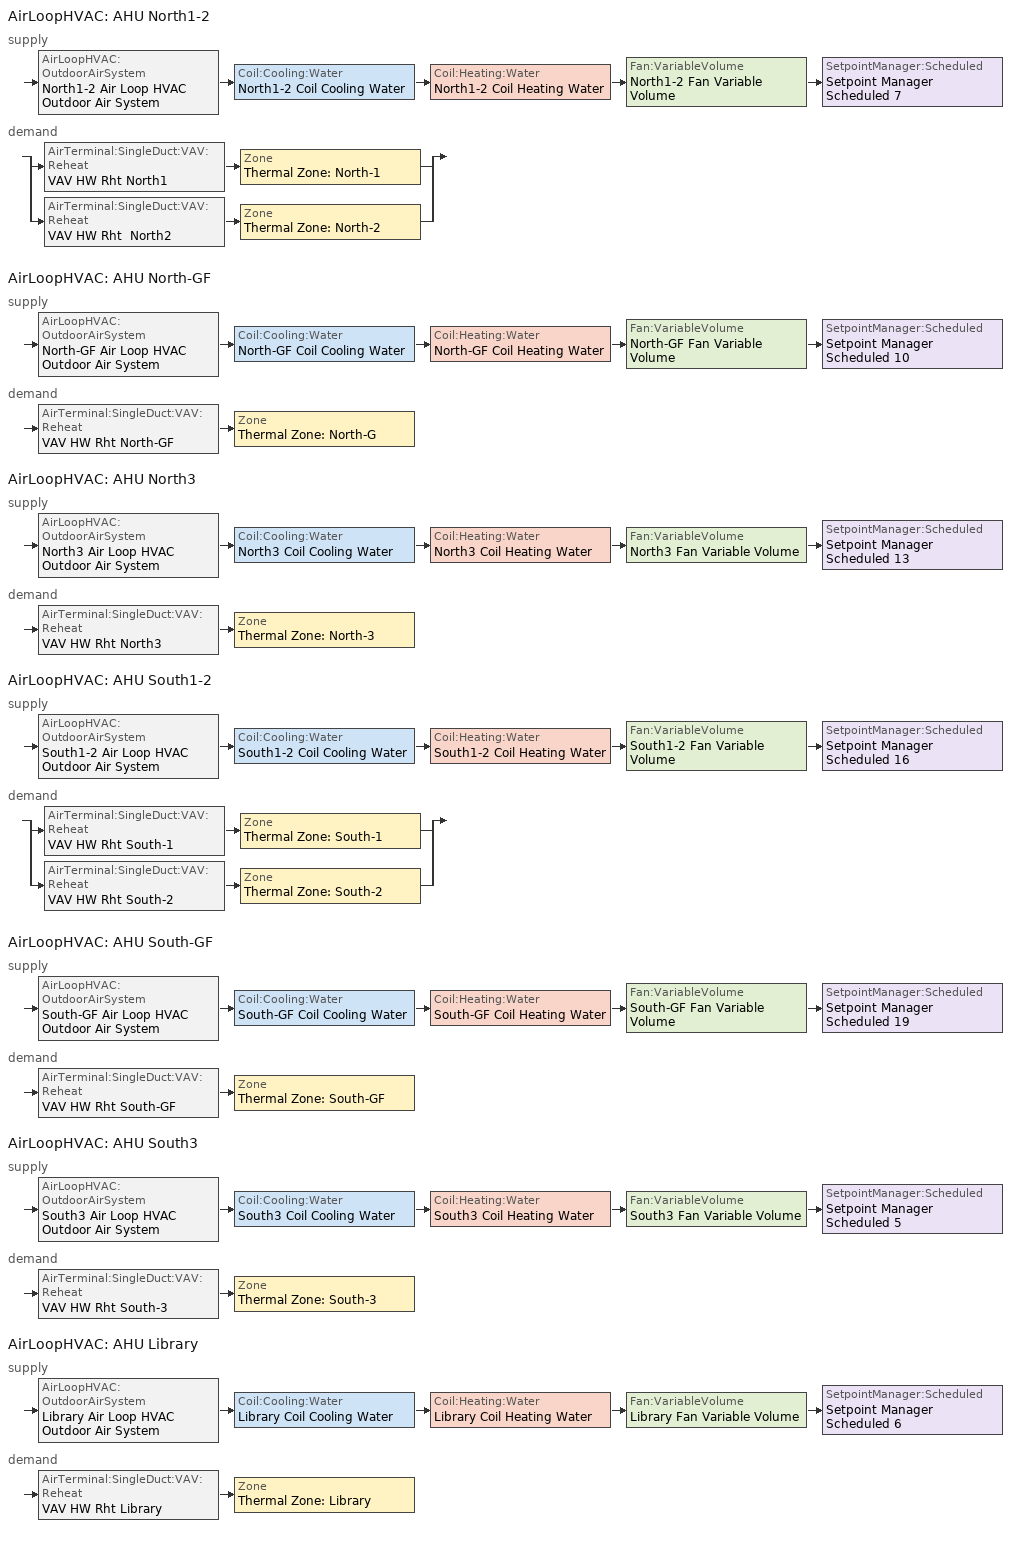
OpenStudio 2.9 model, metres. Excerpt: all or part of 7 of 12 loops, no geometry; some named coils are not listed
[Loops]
AirLoopHVAC 'AHU North1-2'
 supply: AirLoopHVAC:OutdoorAirSystem 'North1-2 Air Loop HVAC Outdoor Air System' > Coil:Cooling:Water 'North1-2 Coil Cooling Water' > Coil:Heating:Water 'North1-2 Coil Heating Water' > Fan:VariableVolume 'North1-2 Fan Variable Volume' > SetpointManager:Scheduled 'Setpoint Manager Scheduled 7'
 demand: split
  | AirTerminal:SingleDuct:VAV:Reheat 'VAV HW Rht North1' > Zone 'Thermal Zone: North-1'
  | AirTerminal:SingleDuct:VAV:Reheat 'VAV HW Rht  North2' > Zone 'Thermal Zone: North-2'
AirLoopHVAC 'AHU North-GF'
 supply: AirLoopHVAC:OutdoorAirSystem 'North-GF Air Loop HVAC Outdoor Air System' > Coil:Cooling:Water 'North-GF Coil Cooling Water' > Coil:Heating:Water 'North-GF Coil Heating Water' > Fan:VariableVolume 'North-GF Fan Variable Volume' > SetpointManager:Scheduled 'Setpoint Manager Scheduled 10'
 demand: AirTerminal:SingleDuct:VAV:Reheat 'VAV HW Rht North-GF' > Zone 'Thermal Zone: North-G'
AirLoopHVAC 'AHU North3'
 supply: AirLoopHVAC:OutdoorAirSystem 'North3 Air Loop HVAC Outdoor Air System' > Coil:Cooling:Water 'North3 Coil Cooling Water' > Coil:Heating:Water 'North3 Coil Heating Water' > Fan:VariableVolume 'North3 Fan Variable Volume' > SetpointManager:Scheduled 'Setpoint Manager Scheduled 13'
 demand: AirTerminal:SingleDuct:VAV:Reheat 'VAV HW Rht North3' > Zone 'Thermal Zone: North-3'
AirLoopHVAC 'AHU South1-2'
 supply: AirLoopHVAC:OutdoorAirSystem 'South1-2 Air Loop HVAC Outdoor Air System' > Coil:Cooling:Water 'South1-2 Coil Cooling Water' > Coil:Heating:Water 'South1-2 Coil Heating Water' > Fan:VariableVolume 'South1-2 Fan Variable Volume' > SetpointManager:Scheduled 'Setpoint Manager Scheduled 16'
 demand: split
  | AirTerminal:SingleDuct:VAV:Reheat 'VAV HW Rht South-1' > Zone 'Thermal Zone: South-1'
  | AirTerminal:SingleDuct:VAV:Reheat 'VAV HW Rht South-2' > Zone 'Thermal Zone: South-2'
AirLoopHVAC 'AHU South-GF'
 supply: AirLoopHVAC:OutdoorAirSystem 'South-GF Air Loop HVAC Outdoor Air System' > Coil:Cooling:Water 'South-GF Coil Cooling Water' > Coil:Heating:Water 'South-GF Coil Heating Water' > Fan:VariableVolume 'South-GF Fan Variable Volume' > SetpointManager:Scheduled 'Setpoint Manager Scheduled 19'
 demand: AirTerminal:SingleDuct:VAV:Reheat 'VAV HW Rht South-GF' > Zone 'Thermal Zone: South-GF'
AirLoopHVAC 'AHU South3'
 supply: AirLoopHVAC:OutdoorAirSystem 'South3 Air Loop HVAC Outdoor Air System' > Coil:Cooling:Water 'South3 Coil Cooling Water' > Coil:Heating:Water 'South3 Coil Heating Water' > Fan:VariableVolume 'South3 Fan Variable Volume' > SetpointManager:Scheduled 'Setpoint Manager Scheduled 5'
 demand: AirTerminal:SingleDuct:VAV:Reheat 'VAV HW Rht South-3' > Zone 'Thermal Zone: South-3'
AirLoopHVAC 'AHU Library'
 supply: AirLoopHVAC:OutdoorAirSystem 'Library Air Loop HVAC Outdoor Air System' > Coil:Cooling:Water 'Library Coil Cooling Water' > Coil:Heating:Water 'Library Coil Heating Water' > Fan:VariableVolume 'Library Fan Variable Volume' > SetpointManager:Scheduled 'Setpoint Manager Scheduled 6'
 demand: AirTerminal:SingleDuct:VAV:Reheat 'VAV HW Rht Library' > Zone 'Thermal Zone: Library'
[Sizing:Zone] Zone Cooling Design Supply Air Temperature Input Method=SupplyAirTemperature; Zone Cooling Design Supply Air Temperature {C}=14; Zone Cooling Design Supply Air Temperature Difference {deltaC}=11.11; Zone Heating Design Supply Air Temperature Input Method=SupplyAirTemperature; Zone Heating Design Supply Air Temperature {C}=40; Zone Heating Design Supply Air Temperature Difference {deltaC}=11.11; Zone Cooling Design Supply Air Humidity Ratio {kg-H2O/kg-air}=0.0085; Zone Heating Design Supply Air Humidity Ratio {kg-H2O/kg-air}=0.008; Cooling Design Air Flow Method=DesignDay; Heating Design Air Flow Method=DesignDay; Dedicated Outdoor Air System Control Strategy=NeutralSupplyAir; Dedicated Outdoor Air Low Setpoint Temperature for Design {C}=autosize; Dedicated Outdoor Air High Setpoint Temperature for Design {C}=autosize
Name | Account for Dedicated Outdoor Air System
Thermal Zone: South-2; Thermal Zone: Library; Thermal Zone: South-GF; Thermal Zone: North-G; Thermal Zone: South-1; Thermal Zone: North-1; Thermal Zone: South-3; Thermal Zone: North-3 | No
Thermal Zone: North-2 | Yes
[Zone equipment]
Thermal Zone: South-2: Natural Ventilation 3, VAV HW Rht South-2
Thermal Zone: Library: Natural Ventilation 13, VAV HW Rht Library
Thermal Zone: South-GF: Natural Ventilation 14, VAV HW Rht South-GF
Thermal Zone: North-G: Natural Ventilation 10, VAV HW Rht North-GF
Thermal Zone: South-1: Natural Ventilation 31, VAV HW Rht South-1
Thermal Zone: North-1: Natural Ventilation 19, VAV HW Rht North1
Thermal Zone: North-2: Natural Ventilation 20, VAV HW Rht  North2
Thermal Zone: South-3: Natural Ventilation 23, VAV HW Rht South-3
Thermal Zone: North-3: VAV HW Rht North3
[AirLoopHVAC] Availability Schedule=Always On Discrete
Name | Design Supply Air Flow Rate {m3/s}
AHU North1-2; AHU South1-2 | 4.7
AHU North-GF; AHU North3; AHU South-GF; AHU South3; AHU Library | 3.3
[Sizing:System] Type of Load to Size On=Sensible; Design Outdoor Air Flow Rate {m3/s}=Autosize; Central Heating Maximum System Air Flow Ratio=Autosize; Preheat Design Temperature {C}=7; Preheat Design Humidity Ratio {kg-H2O/kg-Air}=0.008; Precool Design Temperature {C}=12.8; Precool Design Humidity Ratio {kg-H2O/kg-Air}=0.008; Central Cooling Design Supply Air Temperature {C}=12.8; Central Heating Design Supply Air Temperature {C}=12.8; Sizing Option=NonCoincident; 100% Outdoor Air in Cooling=Yes; 100% Outdoor Air in Heating=No; Central Cooling Design Supply Air Humidity Ratio {kg-H2O/kg-Air}=0.0085; Central Heating Design Supply Air Humidity Ratio {kg-H2O/kg-Air}=0.008; Cooling Design Air Flow Method=DesignDay; Cooling Design Air Flow Rate {m3/s}=0; Heating Design Air Flow Method=DesignDay; Heating Design Air Flow Rate {m3/s}=0; System Outdoor Air Method=ZoneSum; Zone Maximum Outdoor Air Fraction=1; Cooling Supply Air Flow Rate Per Floor Area {m3/s-m2}=0.00996765; Cooling Fraction of Autosized Cooling Supply Air Flow Rate=1; Cooling Supply Air Flow Rate Per Unit Cooling Capacity {m3/s-W}=3.94755e-05; Heating Supply Air Flow Rate Per Floor Area {m3/s-m2}=0.00996765; Heating Fraction of Autosized Heating Supply Air Flow Rate=1; Heating Fraction of Autosized Cooling Supply Air Flow Rate=1; Heating Supply Air Flow Rate Per Unit Heating Capacity {m3/s-W}=3.15882e-05; Cooling Design Capacity Method=CoolingDesignCapacity; Cooling Design Capacity {W}=autosize; Cooling Design Capacity Per Floor Area {W/m2}=234.7; Fraction of Autosized Cooling Design Capacity=1; Heating Design Capacity Method=HeatingDesignCapacity; Heating Design Capacity {W}=autosize; Heating Design Capacity Per Floor Area {W/m2}=157; Fraction of Autosized Heating Design Capacity=1; Central Cooling Capacity Control Method=VAV
AHU North1-2; AHU North-GF; AHU North3; AHU South1-2; AHU South-GF; AHU South3; AHU Library
[Fan:VariableVolume] Availability Schedule=Always On Discrete; Fan Total Efficiency=0.6045; Pressure Rise {Pa}=500; Fan Power Minimum Flow Rate Input Method=FixedFlowRate; Fan Power Minimum Flow Fraction=0; Fan Power Minimum Air Flow Rate {m3/s}=0; Motor Efficiency=0.93; Motor In Airstream Fraction=1; Fan Power Coefficient 1=0.0407599; Fan Power Coefficient 2=0.088045; Fan Power Coefficient 3=-0.0729261; Fan Power Coefficient 4=0.94374; Fan Power Coefficient 5=0
Name | Maximum Flow Rate {m3/s}
North1-2 Fan Variable Volume; South1-2 Fan Variable Volume | 4.7
North-GF Fan Variable Volume; South-GF Fan Variable Volume; Library Fan Variable Volume | 3.3
North3 Fan Variable Volume; South3 Fan Variable Volume | 2.35
[SetpointManager:Scheduled] Control Variable=Temperature
Name | Schedule
Setpoint Manager Scheduled 7 | Deck_Temperature 2
Setpoint Manager Scheduled 10 | Deck_Temperature 3
Setpoint Manager Scheduled 13 | Deck_Temperature 4
Setpoint Manager Scheduled 16 | Deck_Temperature 5
Setpoint Manager Scheduled 19 | Deck_Temperature 6
Setpoint Manager Scheduled 5 | Deck_Temperature 7
Setpoint Manager Scheduled 6 | Deck_Temperature 8
[Controller:OutdoorAir] Minimum Outdoor Air Flow Rate {m3/s}=Autosize; Maximum Outdoor Air Flow Rate {m3/s}=Autosize; Economizer Control Type=NoEconomizer; Economizer Control Action Type=ModulateFlow; Economizer Maximum Limit Dry-Bulb Temperature {C}=28; Economizer Maximum Limit Enthalpy {J/kg}=64000; Economizer Minimum Limit Dry-Bulb Temperature {C}=-100; Lockout Type=NoLockout; Minimum Limit Type=FixedMinimum; Maximum Fraction of Outdoor Air Schedule=Outdoor air fraction; High Humidity Control=No; Heat Recovery Bypass Control Type=BypassWhenWithinEconomizerLimits
Name | Controller Mechanical Ventilation
Controller Outdoor Air 3 | Controller Mechanical Ventilation 3
Controller Outdoor Air 4 | Controller Mechanical Ventilation 4
Controller Outdoor Air 5 | Controller Mechanical Ventilation 5
Controller Outdoor Air 6 | Controller Mechanical Ventilation 6
Controller Outdoor Air 7 | Controller Mechanical Ventilation 7
Controller Outdoor Air 8 | Controller Mechanical Ventilation 8
Controller Outdoor Air 9 | Controller Mechanical Ventilation 9
[Controller:MechanicalVentilation] Availability Schedule=Always On Discrete; System Outdoor Air Method=ZoneSum
Controller Mechanical Ventilation 3; Controller Mechanical Ventilation 4; Controller Mechanical Ventilation 5; Controller Mechanical Ventilation 6; Controller Mechanical Ventilation 7; Controller Mechanical Ventilation 8; Controller Mechanical Ventilation 9
[AirLoopHVAC:OutdoorAirSystem]
Name | Controller
North1-2 Air Loop HVAC Outdoor Air System | Controller Outdoor Air 3
North-GF Air Loop HVAC Outdoor Air System | Controller Outdoor Air 4
North3 Air Loop HVAC Outdoor Air System | Controller Outdoor Air 5
South1-2 Air Loop HVAC Outdoor Air System | Controller Outdoor Air 6
South-GF Air Loop HVAC Outdoor Air System | Controller Outdoor Air 7
South3 Air Loop HVAC Outdoor Air System | Controller Outdoor Air 8
Library Air Loop HVAC Outdoor Air System | Controller Outdoor Air 9
[EnergyManagementSystem:Sensor] Output Variable or Output Meter Index Key=Thermal Zone: South-2
Name | Output Variable or Output Meter
Energy_Management_System_Sensor_18 | Zone Air Temperature
Energy_Management_System_Sensor_19 | Zone Mean Air Temperature
[AirTerminal:SingleDuct:VAV:Reheat] Availability Schedule=Always On Discrete hvac_library; Maximum Air Flow Rate {m3/s}=Autosize; Zone Minimum Air Flow Input Method=Constant; Constant Minimum Air Flow Fraction=Autosize; Maximum Hot Water or Steam Flow Rate {m3/s}=Autosize; Minimum Hot Water or Steam Flow Rate {m3/s}=0; Convergence Tolerance=0.001; Damper Heating Action=Reverse; Maximum Flow per Zone Floor Area During Reheat {m3/s-m2}=AutoSize; Maximum Flow Fraction During Reheat=AutoSize; Maximum Reheat Air Temperature {C}=35; Control For Outdoor Air=No
Name | Fixed Minimum Air Flow Rate {m3/s} | Minimum Air Flow Fraction Schedule | Reheat Coil
VAV HW Rht North3 | Autosize | Outdoor air fraction | North3 VAV HW Rht Coil
VAV HW Rht North1 | Autosize |  | North1 VAV HW Rht Coil
VAV HW Rht  North2 | Autosize |  | North2 VAV HW Rht Coil
VAV HW Rht Library | 0 |  | Library VAV HW Rht Coil
VAV HW Rht North-GF | 0 |  | North-GF VAV HW Rht Coil
VAV HW Rht South-GF | 0 |  | South-GF VAV HW Rht Coil
VAV HW Rht South-1 | 0 |  | South-1 VAV HW Rht Coil
VAV HW Rht South-2 | 0 |  | South-2 VAV HW Rht Coil
VAV HW Rht South-3 | 0 |  | South-3 VAV HW Rht Coil
[Schedule:Constant] Value=1
Always On Discrete; Always On Discrete hvac_library
[Schedule:Ruleset]
Name | Default Day Schedule | Summer Design Day Schedule | Winter Design Day Schedule
Deck_Temperature 2 | Deck_Temperature_Default 2 | Deck_Temperature_Summer_Design_Day 2 | Deck_Temperature_Winter_Design_Day 2
Deck_Temperature 3 | Deck_Temperature_Default 3 | Deck_Temperature_Summer_Design_Day 3 | Deck_Temperature_Winter_Design_Day 3
Deck_Temperature 4 | Deck_Temperature_Default 4 | Deck_Temperature_Summer_Design_Day 4 | Deck_Temperature_Winter_Design_Day 4
Deck_Temperature 5 | Deck_Temperature_Default 5 | Deck_Temperature_Summer_Design_Day 5 | Deck_Temperature_Winter_Design_Day 5
Deck_Temperature 6 | Deck_Temperature_Default 6 | Deck_Temperature_Summer_Design_Day 6 | Deck_Temperature_Winter_Design_Day 6
Deck_Temperature 7 | Deck_Temperature_Default 7 | Deck_Temperature_Summer_Design_Day 7 | Deck_Temperature_Winter_Design_Day 7
Deck_Temperature 8 | Deck_Temperature_Default 8 | Deck_Temperature_Summer_Design_Day 8 | Deck_Temperature_Winter_Design_Day 8
Outdoor air fraction | Schedule Day 16
[Schedule:Day]
Deck_Temperature_Default 2; Deck_Temperature_Summer_Design_Day 2; Deck_Temperature_Winter_Design_Day 2; Deck_Temperature_Default 3; Deck_Temperature_Summer_Design_Day 3; Deck_Temperature_Winter_Design_Day 3; Deck_Temperature_Default 4; Deck_Temperature_Summer_Design_Day 4; Deck_Temperature_Winter_Design_Day 4; Deck_Temperature_Default 5; Deck_Temperature_Summer_Design_Day 5; Deck_Temperature_Winter_Design_Day 5; Deck_Temperature_Default 6; Deck_Temperature_Summer_Design_Day 6; Deck_Temperature_Winter_Design_Day 6; Deck_Temperature_Default 7; Deck_Temperature_Summer_Design_Day 7; Deck_Temperature_Winter_Design_Day 7; Deck_Temperature_Default 8; Deck_Temperature_Summer_Design_Day 8; Deck_Temperature_Winter_Design_Day 8: 24, 0, 12.8
Schedule Day 16: 24, 0, 1
Schedule Day 17: 6, 0, 1, 18, 0, 1, 24, 0, 1
[Schedule:Rule]
Schedule Rule 7: Schedule Ruleset=Outdoor air fraction; Rule Order=0; Day Schedule=Schedule Day 17; Apply Sunday=Yes; Apply Monday=Yes; Apply Tuesday=Yes; Apply Wednesday=Yes; Apply Thursday=Yes; Apply Friday=Yes; Apply Saturday=Yes; Date Specification Type=DateRange; Start Month=5; Start Day=1; End Month=10; End Day=31
